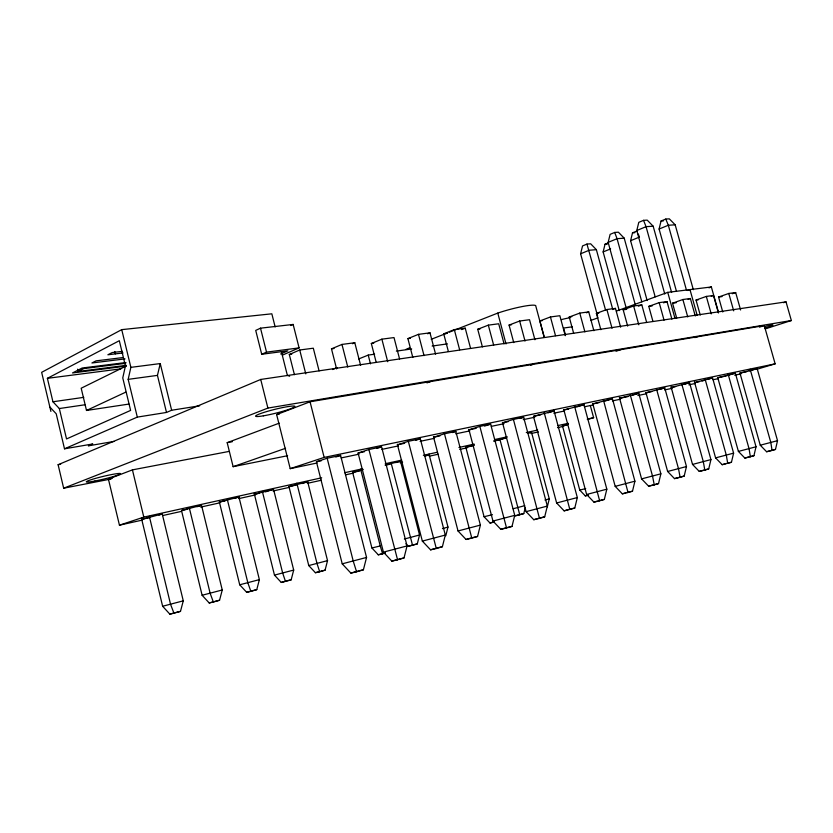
<?xml version="1.0" encoding="UTF-8"?>
<svg xmlns="http://www.w3.org/2000/svg" width="833" height="833" viewBox="0 0 833 833"><rect width="100%" height="100%" fill="white"/><g stroke="black" fill="none" stroke-linecap="round" stroke-linejoin="round"><path stroke-width="1.25" d="M49.855 407.004L56.207 413.782L64.505 448.81L137.31 417.104L128.167 379.359L130.875 367.353L121.733 329.639L271.839 313.812L275.15 326.942M739.943 372.986L760.258 445.207L766.599 451.736L772.056 450.403L775.492 449.404L777.522 440.678L757.124 368.478M717.744 377.609L738.402 451.413L744.858 458.077L750.356 456.744L753.938 455.693L756.031 446.78L735.3 373.007M137.31 417.104L166.496 412.45L157.447 375.381L160.238 363.573L130.875 367.353M671.002 386.658L692.525 464.429L699.241 471.395L704.812 470.051L708.727 468.906L710.934 459.597L689.318 381.847M694.41 381.785L715.589 457.879L722.18 464.699L731.457 462.263L733.602 453.152L712.694 378.328M645.929 392.53L667.639 471.488L674.501 478.621L680.113 477.267L684.195 476.07L686.475 466.542L664.661 387.616M619.335 397.383L641.597 478.881L648.615 486.18L654.249 484.827L658.528 483.577L660.871 473.821L638.505 392.364M563.764 409.586L586.63 494.479L593.95 502.132L599.645 500.779L604.341 499.404L606.83 489.179L583.85 404.317M592.732 403.578L615.202 486.368L622.355 493.844L628.03 492.49L632.507 491.178L634.913 481.193L612.338 398.434M533.516 416.542L556.631 502.986L564.118 510.848L574.77 508.047L577.331 497.561L553.768 409.888M676.49 291.425L659.101 229.033L661.048 221.016L665.786 219.058L669.315 218.85L675.178 224.816L693.327 289.686M619.252 310.584L603.134 251.941L605.039 244.215L608.329 242.851M626.02 307.335L608.152 242.382L610.12 234.365L614.702 232.438L618.388 232.199L624.219 238.176L641.816 301.848M502.424 422.352L526.112 511.649L533.766 519.709L539.492 518.355L544.688 516.845L547.333 506.079L523.52 416.812M547.302 506.901L549.28 498.832L531.308 431.515M647.158 300.578L630.591 240.706L632.518 232.834L637.068 230.949M655.165 296.787L636.787 230.512L638.786 222.338L643.545 220.339L647.21 220.131L653.176 226.222L671.617 292.466M468.844 429.328L492.969 521.052L500.8 529.33L506.547 527.987L512.014 526.383L514.742 515.346L490.491 423.643M597.657 316.228L580.601 253.805L582.548 245.933L586.953 244.079L590.659 243.798L596.366 249.671L612.807 309.574M523.78 513.597L515.429 515.783L523.78 513.597L525.227 507.724M433.452 436.679L458.025 530.965L466.053 539.472L471.801 538.139L477.569 536.452L480.391 525.102L455.682 430.848M397.32 444.187L422.341 541.096L430.557 549.832L436.305 548.51L442.385 546.729L445.311 535.067L420.155 438.21M445.78 535.806L447.977 527.07L428.995 454.068M358.096 453.006L383.43 552.133L391.854 561.14L404.015 557.943L407.056 545.938L381.576 446.842L368.904 449.528L358.107 453.048L364.438 451.715M405.869 543.793L408.232 546.302L417.281 543.928L419.54 534.994L400.444 461.013M316.405 461.68L342.228 563.826L350.87 573.104L356.576 571.802L363.396 569.814L366.551 557.444L340.572 455.349M288.916 486.378L308.762 565.565L315.415 572.719L319.685 571.719L325.078 570.178L327.536 560.63L307.606 481.474M254.19 493.386L274.474 575.114L281.262 582.444L291.165 579.841L293.695 570.064L273.62 489.627M219.298 501.758L239.717 584.787L246.651 592.294L250.848 591.326L256.772 589.639L259.375 579.633L238.852 496.624M181.552 510.764L202.117 595.262L209.187 602.957L213.342 601.999L219.558 600.239L222.255 589.983L201.576 505.506M141.454 518.282L162.633 606.257L169.859 614.15L180.49 611.36L183.27 600.843L162.289 514.159M121.733 329.639L41.65 372.33L50.896 411.408M47.387 378.328L119.317 340.707L125.429 365.989L122.763 377.932L130.614 410.409L66.536 438.939L59.33 408.545L52.937 401.766L47.387 378.328L120.827 368.852M77.667 369.186L78.208 371.466L83.821 368.592L125.679 363.313M125.877 366.187L81.186 388.22L86.497 410.471L128.959 404.067M282.47 355.118L299.099 347.892L293.154 324.443L260.51 328.171L255.721 330.409L261.708 354.275L287.843 350.839L280.669 353.973M86.497 410.471L125.741 392.166M290.8 325.526L293.154 324.443M261.708 354.275L266.529 352.13L299.099 347.892M294.413 374.663L289.311 354.494L299.724 349.995L313.312 348.204L319.091 370.893M166.496 412.45L171.64 410.252L199.67 405.806M336.605 368.925L331.482 348.85L341.967 344.425L354.796 342.738L360.606 365.312M110.945 479.027L63.662 488.2L58.112 464.72L260.729 379.452L786.019 301.869L791.35 320.528L765.381 328.837M352.463 343.717L354.796 342.738M580.601 253.805L589.181 250.244L596.366 249.671M608.152 242.382L617.066 238.686L624.219 238.176M636.787 230.512L646.054 226.67L653.176 226.222M376.204 362.386L371.331 343.508L381.878 339.166L394.009 337.573L399.569 358.95M603.134 251.941L610.62 248.88M630.591 240.706L639.463 237.072L638.265 234.011M659.101 229.033L668.326 225.254L675.178 224.816M412.814 357.472L407.899 338.614L418.478 334.345L429.995 332.825L435.586 354.192M332.471 369.529L337.24 367.613M358.69 358.95L368.228 355.097L374.621 354.192M427.641 333.773L429.995 332.825M448.352 351.411L443.718 333.825L454.318 329.618L465.241 328.181L470.551 348.277M431.223 339.312L446.957 333.117M449.372 332.159L497.78 313.083A26.552 3.311 -15.1 0 1 523.738 306.273A26.552 3.311 -15.1 0 1 535.817 306.138L544.23 337.355M461.701 329.576L465.241 328.181M63.662 488.2L267.893 408.076L791.35 320.528M482.401 346.882L477.726 329.274L488.325 325.141L498.696 323.777L504.069 343.894M513.753 342.623L509.067 325.078L519.657 321.017L529.528 319.716L534.921 339.749M142.297 520.094L119.442 525.186L108.405 479.079L132.426 469.874L229.044 451.424M316.957 463.023L290.207 468.646L276.639 414.584L310.053 401.777L764.288 325.568L775.148 363.844L756.905 369.258M544.251 337.178L539.878 320.955L550.446 316.957L559.849 315.717L565.263 335.689M287.604 455.713L233.125 466.678L227.19 442.667L279.242 423.154M573.666 333.335L569.241 317.019L579.778 313.093L588.744 311.906L593.877 330.722M586.401 312.781L588.744 311.906M600.843 329.691L596.386 313.385L606.893 309.522L615.462 308.387L620.616 327.192M613.13 309.251L615.462 308.387M590.753 320.466L598.084 317.789M616.42 311.094L667.743 292.352L711.361 286.969L718.327 311.729M627.655 326.099L623.178 309.803L633.632 305.992L641.816 304.92L646.658 322.465M426.944 382.878L430.578 381.556M638.338 306.18L641.816 304.92M687.558 290.488L689.984 289.603L697.159 315.249M652.947 321.434L648.782 306.377L659.184 302.629L667.014 301.598L671.887 319.154M663.557 302.837L667.014 301.598M708.945 287.833L711.361 286.969M676.698 318.164L672.533 303.202L682.873 299.505L690.38 298.516L695.263 315.978M688.089 299.339L690.38 298.516M700.241 315.061L696.034 300.057L706.322 296.423L713.506 295.476L718.421 312.979M711.226 296.277L713.506 295.476M233.125 466.678L285.552 448.3M722.773 311.979L718.567 297.037L728.781 293.455L735.674 292.55L740.599 309.98M732.28 293.737L735.674 292.55M530.475 365.229L532.901 364.385M616.045 351.255L620.866 349.631M783.561 302.681L786.019 301.869M119.442 525.186L143.807 517.116L321.705 477.798M290.207 468.646L324.152 457.411L775.148 363.844M694.816 337.615L697.283 336.813M158.916 515.054L162.237 513.961L141.714 519.344L149.836 517.543M335.814 457.005L340.593 455.432L327.161 458.233L316.436 461.774L321.309 460.753M197.015 506.714L201.513 505.256L181.49 510.504L187.56 509.161M376.776 448.446L381.587 446.884M759.467 327.119L764.288 325.568M234.385 498.426L238.936 496.968L219.381 502.091L225.17 500.81M415.49 440.365L420.311 438.814L408.326 441.313L397.487 444.801L404.661 443.302M265.488 491.855L273.536 489.294L254.419 494.313L259.334 493.219M452.215 432.566L455.838 431.411L444.468 433.785L433.597 437.242L439.918 435.919M301.879 483.556L307.669 481.734L288.978 486.639L296.038 485.066M484.587 426.059L490.627 424.164L479.85 426.402L468.979 429.838L476.164 428.329M520.021 418.405L523.645 417.281L513.409 419.405L502.538 422.81L508.234 421.623M548.031 412.804L554.049 410.94L533.464 416.333L540.773 414.803M385.315 465.033L400.486 461.17L395.79 462.607M576.748 406.921L583.954 404.703L563.868 409.971L568.502 409.003M424.476 456.245L429.182 454.808L424.715 455.797M605.258 400.965L612.432 398.768L592.825 403.911L599.146 402.589M632.809 395.092L638.765 393.28L619.585 398.309L628.051 396.539M474.102 444.853L465.855 447.352L474.092 445.52M659.996 389.303L664.734 387.866L646.002 392.78L651.77 391.572M493.969 440.917L506.641 437.648M500.716 439.512L506.599 437.741M683.674 384.461L689.557 382.691L671.231 387.501L675.646 386.574M527.955 433.191L531.475 432.14L527.664 432.983M702.042 381.045L705.551 379.994M707.894 379.296L712.569 377.901L694.628 382.597L699.574 381.566M724.887 376.266L735.341 373.153L717.786 377.755L723.7 376.516M568.345 424.143L562.483 425.892L567.211 424.84M749.086 370.997L757.166 368.603L739.975 373.111L746.785 371.685M587.452 419.53L593.627 417.697L590.316 405.515M350.87 573.104L357.68 571.115M391.854 561.14L404.015 557.943M430.557 549.832L435.42 548.416M466.053 539.472L471.822 537.795M500.8 529.33L506.266 527.737M533.766 519.709L537.91 518.49M564.118 510.848L569.054 509.4M593.95 502.132L597.48 501.102M622.355 493.844L625.718 492.865M648.615 486.18L658.528 483.577M674.501 478.621L684.195 476.07M699.241 471.395L708.727 468.906M722.18 464.699L725.928 463.606M744.858 458.077L748.45 457.025M766.599 451.736L775.492 449.404M366.551 557.444L342.228 563.826M407.056 545.938L383.43 552.133M445.311 535.067L422.341 541.096M480.391 525.102L458.025 530.965M514.742 515.346L492.969 521.052M547.333 506.079L526.112 511.649M577.331 497.561L556.631 502.986M606.83 489.179L586.63 494.479M634.913 481.193L615.202 486.368M660.871 473.821L641.597 478.881M686.475 466.542L667.639 471.488M710.934 459.597L692.525 464.429M733.602 453.152L715.589 457.879M756.031 446.78L738.402 451.413M777.522 440.678L760.258 445.207M169.859 614.15L180.49 611.36M209.187 602.957L219.558 600.239M246.651 592.294L256.772 589.639M281.262 582.444L285.781 581.153M315.415 572.719L325.078 570.178M352.609 472.311L371.903 547.979L378.297 554.82L385.398 552.904M408.232 546.302L411.783 545.292M465.678 446.675L484.077 516.731L490.023 523.02L494.219 521.822M562.337 425.33L579.758 490.085L585.307 495.895L587.713 495.208M378.297 554.82L385.075 553.091M183.27 600.843L162.633 606.257M222.255 589.983L202.117 595.262M259.375 579.633L239.717 584.787M293.695 570.064L274.474 575.114M327.536 560.63L308.762 565.565M419.54 534.994L404.338 539.024M442.448 528.611L447.977 527.07M524.696 505.683L513.18 508.744M544.969 500.029L549.28 498.832M579.758 490.085L585.714 488.607M484.077 516.731L492.47 514.669M371.903 547.979L380.244 545.948L382.607 553.799M585.307 495.895L588.525 495.114M749.554 456.765L753.938 455.693M727.032 463.335L731.457 462.263M490.023 523.02L494.344 521.979M626.843 492.532L632.507 491.178M412.97 544.949L417.281 543.928M598.656 500.758L604.341 499.404M570.199 509.13L574.77 508.047M538.951 518.188L544.688 516.845M507.412 527.466L512.014 526.383M286.916 580.83L291.165 579.841M472.967 537.524L477.569 536.452M436.638 548.062L442.385 546.729M358.825 570.855L363.396 569.814M363.261 469.416L352.661 472.488L359.939 470.874M385.304 465.241L389.948 464.21M493.886 441.126L499.54 439.866M162.612 515.575L181.656 511.337M200.711 507.089L219.756 502.851M238.8 498.613L255.304 494.937M273.089 490.981L289.592 487.305M307.367 483.348L321.34 480.235M345.466 474.862L353.088 473.165M400.069 462.711L402.61 462.138M429.276 456.203L438.168 454.224M459.754 449.414L467.365 447.727M530.86 433.587L538.482 431.89M557.527 427.652L563.879 426.236M344.57 472.738L362.365 468.812M385.231 463.752L401.756 460.097M423.351 455.328L437.335 452.236M458.931 447.467L474.185 444.093M494.51 439.595L507.224 436.794M526.279 432.577L537.712 430.047M558.048 425.559L568.21 423.31M587.275 419.093L593.627 417.697M341.155 457.931L358.981 454.183M381.91 449.362L398.466 445.884M420.113 441.334L434.118 438.387M455.766 433.837L469.781 430.89M491.428 426.34L504.163 423.664M523.27 419.645L534.734 417.229M553.83 413.22L564.024 411.075M584.402 406.796L593.315 404.921M612.422 400.902L620.054 399.288M637.891 395.54L646.804 393.665M664.63 389.917L672.273 388.313M688.829 384.836L695.201 383.492M713.027 379.744L718.119 378.671M734.675 375.194L741.047 373.85M108.405 479.079L112.226 478.34M227.19 442.667L232.272 441.719M58.112 464.72L60.674 464.252M64.505 448.81L92.755 443.968L88.371 445.842L113.934 441.448M276.639 414.584L279.19 414.147M59.33 408.545L84.841 404.786M572.386 326.796L563.587 328.046L565.534 335.23M52.937 401.766L83.8 397.351M396.352 351.12L411.689 348.944M432.14 346.049L447.467 343.873M128.167 379.359L157.447 375.381M289.311 354.494L291.779 354.16M331.482 348.85L334.043 348.506M371.331 343.508L373.757 343.186M407.899 338.614L410.45 338.281M443.718 333.825L447.363 333.335M477.726 329.274L480.037 328.962M509.067 325.078L511.535 324.745M539.878 320.955L542.231 320.643M569.241 317.019L571.802 316.675M596.386 313.385L598.844 313.062M623.178 309.803L626.697 309.335M648.782 306.377L652.145 305.93M672.533 303.202L676.292 302.691M696.034 300.057L698.439 299.734M718.567 297.037L722.024 296.579M78.208 371.466L126.272 365.354M126.418 366.072L72.523 372.955L82.123 368.019L125.95 362.522M123.138 357.544L96.055 360.856L91.922 362.98L125.023 358.898M122.42 351.349L112.153 352.567L107.873 354.775L123.034 352.963M605.039 244.215L607.424 244.027M632.518 232.834L634.881 232.678M661.048 221.016L663.401 220.88M289.634 376.235L287.354 375.308L281.398 351.682M665.786 219.058L668.326 225.254L686.402 289.946M643.545 220.339L646.054 226.67L664.765 294.007M173.962 613.223L170.578 604.383L149.336 516.356M614.702 232.438L617.066 238.686L635.267 304.68M213.342 601.999L210.166 593.346L189.237 507.568M586.953 244.079L605.539 309.98M250.848 591.326L247.859 582.84L227.399 499.81M285.5 581.455L282.689 573.135L262.364 491.449M319.685 571.719L317.029 563.566L296.84 483.182M356.576 571.802L353.275 561.223L327.14 458.119M397.58 559.828L368.727 448.852M412.543 545.271L390.979 462.44M728.781 293.455L733.686 310.855M750.158 369.258L770.848 442.573L772.056 450.403M706.322 296.423L711.226 313.906M728.042 373.84L749.065 448.758L750.356 456.744M682.873 299.505L687.746 316.946M705.124 379.234L726.324 455.224L727.709 463.356M436.305 548.51L408.16 440.678M667.743 292.352L675.022 318.529M659.184 302.629L664.047 320.174M681.779 384.075L703.333 461.753L704.812 470.051M633.632 305.992L638.807 324.787M656.768 389.906L678.52 468.802L680.113 477.267M606.893 309.522L612.036 328.317M630.237 394.738L652.551 476.184L654.249 484.827M579.778 313.093L584.901 331.909M603.331 399.632L628.03 492.49M550.446 316.957L555.507 335.689M574.406 405.619L599.645 500.779M519.657 321.017L525.029 341.072M544.188 412.533L569.834 509.494M497.78 313.083L506.016 343.946M471.801 538.139L444.312 433.191M488.325 325.141L493.657 345.143M513.284 418.926L539.492 518.355M499.685 438.491L519.75 514.742M454.318 329.618L459.629 349.756M479.881 426.506L506.547 527.987M418.478 334.345L424.039 355.618M381.878 339.166L387.72 361.73M368.228 355.097L370.487 363.854M341.967 344.425L347.777 367.072M360.627 469.135L380.244 545.948M299.724 349.995L305.784 373.882M310.053 401.777L324.152 457.411M260.51 328.171L266.529 352.13M260.729 379.452L267.893 408.076M160.238 363.573L171.64 410.252M114.819 351.516L115.381 353.869M132.426 469.874L143.807 517.116M765.642 326.338A13.994 0.895 -15.6 0 1 772.909 325.193A13.994 0.895 -15.6 0 1 764.579 328.317M405.827 349.485A24.875 2.926 -14.7 0 1 409.44 347.902M561.4 319.612A14.546 1.583 -15.3 0 1 570.251 317.685M94.91 481.016A17.545 1.374 -13.5 0 0 120.493 473.685A17.545 1.374 -13.5 0 0 94.879 478.569A17.545 1.374 -13.5 0 0 94.91 481.016M263.353 415.834A20.221 1.968 -14 0 0 294.695 406.743A20.221 1.968 -14 0 0 267.622 411.294A20.221 1.968 -14 0 0 263.353 415.834"/></g></svg>
